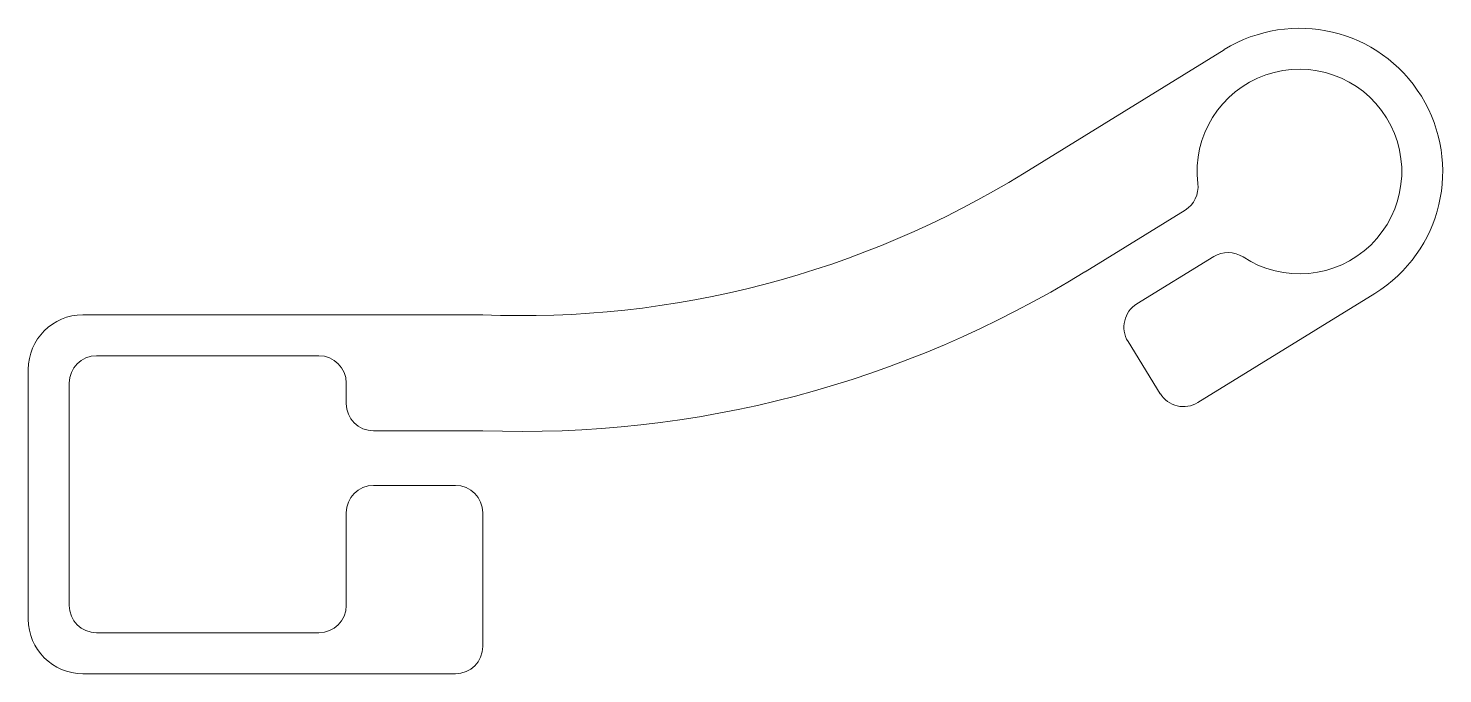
# Model space of a CAD drawing. Header units: millimetres. Extents: x 0 to 104, y 0 to 47.
import ezdxf

# ---------------------------------------------------------------- set-up
doc = ezdxf.new("R2010")
doc.units = ezdxf.units.MM

msp = doc.modelspace()

# ---------------------------------------------------------------- linework, layer by layer
at = {"color": 7, "linetype": 'Continuous', "lineweight": 15}
for p, q in [((87.63, 45.73), (72.97, 36.68)), ((77.44, 29.45), (84.77, 33.98)), ((86.87, 30.57), (81.24, 27.1)), ((85.71, 19.87), (98.67, 27.87)), ((33.3, 26.3), (4, 26.3)), ((80.59, 24.35), (82.95, 20.52)), ((5, 23.3), (21.3, 23.3)), ((0, 22.3), (0, 4)), ((3, 5), (3, 21.3)), ((23.3, 21.3), (23.3, 19.8)), ((25.3, 17.8), (33.3, 17.8)), ((31.3, 13.8), (25.3, 13.8)), ((23.3, 11.8), (23.3, 5)), ((33.3, 2), (33.3, 11.8)), ((21.3, 3), (5, 3)), ((4, 0), (31.3, 0))]:
    msp.add_line(p, q, dxfattribs=at)
for centre, radius, start, end in [((93.15, 36.8), 10.5, 301.6873, 121.6873), ((93.15, 36.8), 7.5, 236.5884, 186.7863), ((36.17, 96.3), 70.06, 267.6493, 301.6873), ((83.72, 35.68), 2, 301.6873, 6.7863), ((87.92, 28.87), 2, 56.5884, 121.6873), ((36.19, 96.27), 78.52, 267.8882, 301.6873), ((82.29, 25.4), 2, 121.6873, 211.6873), ((4, 22.3), 4, 90, 180), ((5, 21.3), 2, 90, 180), ((21.3, 21.3), 2, 0, 90), ((25.3, 19.8), 2, 180, 270), ((84.66, 21.57), 2, 211.6873, 301.6873), ((25.3, 11.8), 2, 90, 180), ((31.3, 11.8), 2, 0, 90), ((5, 5), 2, 180, 270), ((21.3, 5), 2, 270, 0), ((4, 4), 4, 180, 270), ((31.3, 2), 2, 270, 0)]:
    msp.add_arc(centre, radius, start, end, dxfattribs=at)

doc.saveas('drawing.dxf')
